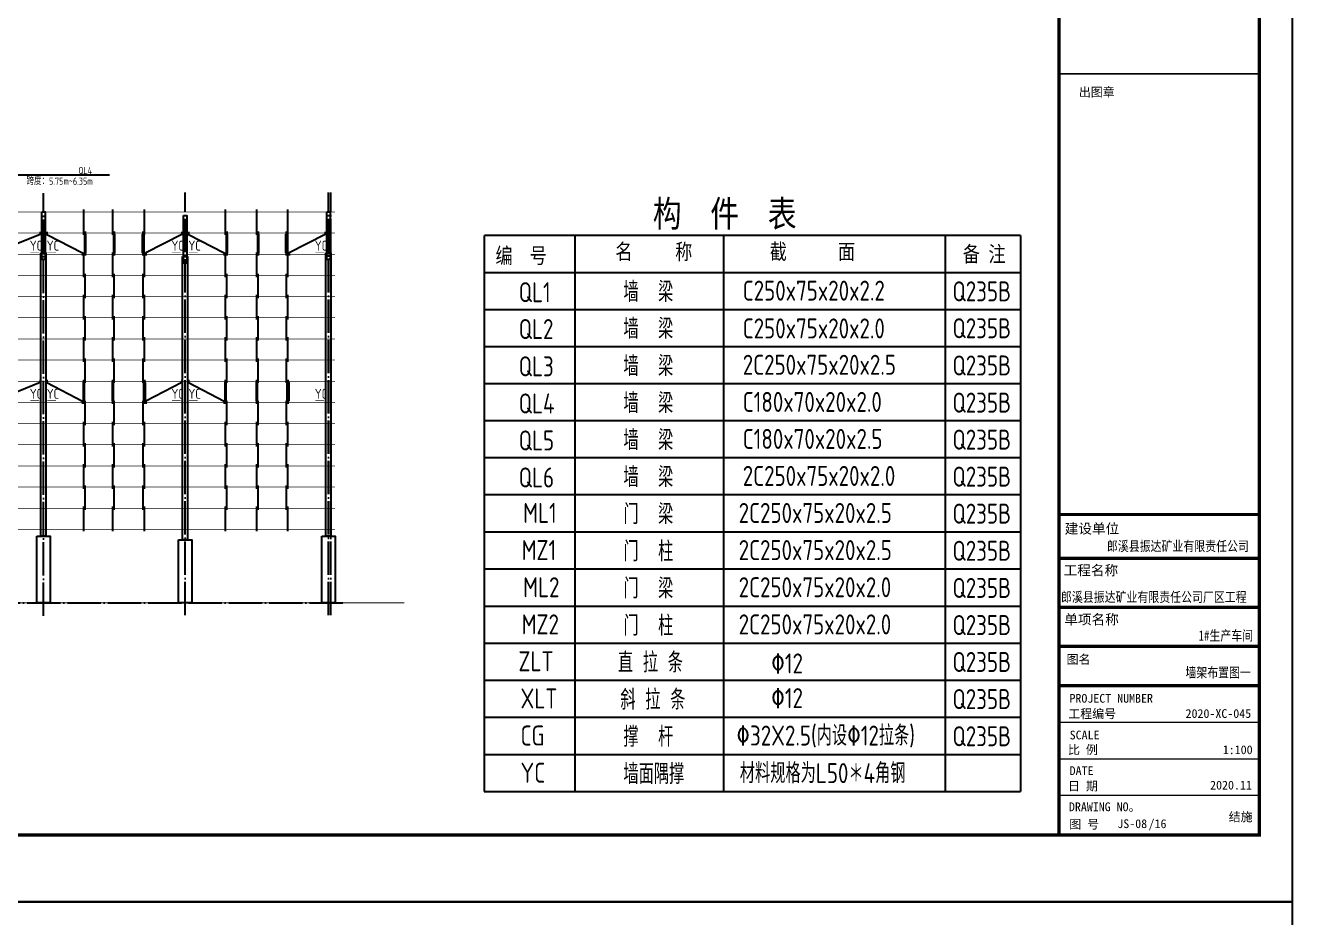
# Model space of a CAD drawing. Extents: x 69728788 to 150676229, y 15322671 to 43663798.
# Drawn here: x 75199754 to 75275784, y 20159153 to 20212688 of the extents above; entities that cross this region are included whole.
import ezdxf
from ezdxf.enums import TextEntityAlignment as Align

# ---------------------------------------------------------------- set-up
doc = ezdxf.new("R2010")
doc.units = 0
doc.header["$LTSCALE"] = 1000
doc.header["$MEASUREMENT"] = 0
doc.linetypes.add('DOTE', pattern=[2.42, 2, -0.2, 0.02, -0.2])
doc.layers.get('0').update_dxf_attribs({"linetype": 'CONTINUOUS'})
for name, color, linetype in [('AXIS', 3, 'CONTINUOUS'), ('B标注', 3, 'CONTINUOUS'), ('DOTE', 251, 'DOTE'), ('PUB_TEXT', 7, 'CONTINUOUS'), ('PUB_TITLE', 4, 'CONTINUOUS'), ('QL', 4, 'CONTINUOUS'), ('TEXT', 7, 'CONTINUOUS'), ('图框', 253, 'CONTINUOUS'), ('屋面隅撑', 1, 'CONTINUOUS'), ('檩条拉条', 253, 'CONTINUOUS'), ('钢柱', 3, 'CONTINUOUS')]:
    doc.layers.add(name, color=color, linetype=linetype)
doc.styles.add('-宋体', font='')
doc.styles.add('-黑体', font='simhei.ttf')
doc.styles.add('TSSD_Rein', font='atssdeng.shx', dxfattribs={"width": 0.7, "bigfont": 'atssdchn.shx'})
doc.styles.add('宋体', font='', dxfattribs={"width": 0.8})
doc.styles.add('黑体', font='simhei.ttf', dxfattribs={"width": 0.6, "height": 4.3})
doc.styles.get('-宋体').set_extended_font_data('SimSun')
doc.styles.get('宋体').set_extended_font_data('SimSun')

msp = doc.modelspace()

# ---------------------------------------------------------------- linework, layer by layer
at = {"const_width": 50}
msp.add_lwpolyline([(75123017.6, 20178046), (75222493.7, 20178046)], dxfattribs=at)
at = {"layer": 'B标注'}
msp.add_line((75198491.5, 20203725.7), (75204811.4, 20203725.7), dxfattribs=at)
at = {"layer": 'DOTE'}
for p, q in [((75200838.5, 20177257), (75200838.5, 20202622)), ((75209338.5, 20177296), (75209338.5, 20202661)), ((75217938.5, 20177296), (75217938.5, 20202661)), ((75218088.5, 20177296), (75218088.5, 20202661)), ((75124838.5, 20178046), (75218838.5, 20178046))]:
    msp.add_line(p, q, dxfattribs=at)
at = {"layer": 'PUB_TEXT'}
for p, q in [((75232748.9, 20166720.2), (75232748.9, 20200091.4)), ((75241659.8, 20166720.2), (75241659.8, 20200091.4)), ((75254951.9, 20166720.2), (75254951.9, 20200091.4)), ((75227284.7, 20197862.7), (75259466.1, 20197862.7)), ((75228944.8, 20197862.7), (75259466.1, 20197862.7)), ((75228944.8, 20197862.7), (75259466.1, 20197862.7)), ((75228944.8, 20197862.7), (75259466.1, 20197862.7)), ((75227284.7, 20195649.9), (75259466.1, 20195649.9)), ((75227284.7, 20193421.9), (75259466.1, 20193421.9)), ((75227284.7, 20191194), (75259466.1, 20191194)), ((75227284.7, 20188974), (75259466.1, 20188974)), ((75227284.7, 20186754), (75259466.1, 20186754)), ((75227284.7, 20184534), (75259466.1, 20184534)), ((75227284.7, 20182306), (75259466.1, 20182306)), ((75227284.7, 20182306), (75259466.1, 20182306)), ((75227284.7, 20182306), (75259466.1, 20182306)), ((75227284.7, 20182306), (75259466.1, 20182306)), ((75227284.7, 20182306), (75259466.1, 20182306)), ((75227284.7, 20182306), (75259466.1, 20182306)), ((75227284.7, 20180077.3), (75259466.1, 20180077.3)), ((75227284.7, 20180077.3), (75259466.1, 20180077.3)), ((75227284.7, 20177849.3), (75259466.1, 20177849.3)), ((75227284.7, 20177849.3), (75259466.1, 20177849.3)), ((75227284.7, 20177849.3), (75259466.1, 20177849.3)), ((75227284.7, 20177849.3), (75259466.1, 20177849.3)), ((75227284.7, 20177849.3), (75259466.1, 20177849.3)), ((75227284.7, 20177849.3), (75259466.1, 20177849.3)), ((75227284.7, 20175620.6), (75259466.1, 20175620.6)), ((75227284.7, 20175620.6), (75259466.1, 20175620.6)), ((75227284.7, 20173408.6), (75259466.1, 20173408.6)), ((75227284.7, 20173408.6), (75259466.1, 20173408.6)), ((75227284.7, 20171179.8), (75259466.1, 20171179.8)), ((75227284.7, 20168951.1), (75259466.1, 20168951.1)), ((75227284.7, 20166720.2), (75259466.1, 20166720.2)), ((75227284.7, 20166720.2), (75259466.1, 20166720.2))]:
    msp.add_line(p, q, dxfattribs=at)
at = {"layer": 'PUB_TEXT', "const_width": 117.7}
for points in [[(75227284.7, 20166720.2), (75227284.7, 20200091.4)], [(75227284.7, 20200091.4), (75259466.1, 20200091.4)], [(75259466.1, 20166720.2), (75259466.1, 20200091.4)], [(75227284.7, 20166720.2), (75259466.1, 20166720.2)]]:
    msp.add_lwpolyline(points, dxfattribs=at)
at = {"layer": 'PUB_TITLE'}
for points in [[(75107584.3, 20160102.8), (75275784.3, 20160102.8), (75275784.3, 20278902.8), (75107584.3, 20278902.8)], [(75107584.3, 20041302.8), (75275784.3, 20041302.8), (75275784.3, 20160102.8), (75107584.3, 20160102.8)]]:
    msp.add_lwpolyline(points, close=True, dxfattribs=at)
at = {"layer": 'PUB_TITLE', "const_width": 200}
msp.add_lwpolyline([(75112584.3, 20164102.8), (75273784.3, 20164102.8), (75273784.3, 20278902.8), (75112584.3, 20278902.8)], close=True, dxfattribs=at)
at = {"layer": 'QL', "const_width": 40}
for points in [[(75125338.5, 20201496), (75218338.5, 20201496)], [(75125338.5, 20200226), (75218338.5, 20200226)], [(75125338.5, 20200226), (75218338.5, 20200226)], [(75125338.5, 20198956), (75218338.5, 20198956)], [(75125338.5, 20197686), (75218338.5, 20197686)], [(75125338.5, 20196416), (75218338.5, 20196416)], [(75125338.5, 20195146), (75218338.5, 20195146)], [(75125338.5, 20193876), (75218338.5, 20193876)], [(75125338.5, 20193876), (75218338.5, 20193876)], [(75125338.5, 20192606), (75218338.5, 20192606)], [(75125338.5, 20191336), (75218338.5, 20191336)], [(75125338.5, 20190066), (75218338.5, 20190066)], [(75125338.5, 20188796), (75218338.5, 20188796)], [(75125338.5, 20187526), (75218338.5, 20187526)], [(75125338.5, 20186256), (75218338.5, 20186256)], [(75125338.5, 20184986), (75218338.5, 20184986)], [(75125338.5, 20183716), (75218338.5, 20183716)], [(75193588.6, 20182446), (75218338.5, 20182446)]]:
    msp.add_lwpolyline(points, dxfattribs=at)
at = {"layer": '图框', "color": 4}
for points, const_width in [([(75273784.3, 20164102.8), (75261765.8, 20164102.8), (75261765.8, 20278902.8), (75273784.3, 20278902.8)], 197.2), ([(75261765.8, 20183341.1), (75273740.6, 20183341.1)], 199.2), ([(75261765.8, 20180707.1), (75273744.3, 20180707.1)], 199.2), ([(75261765.8, 20177772.7), (75273784.3, 20177772.7)], 199.2), ([(75261765.8, 20175431.2), (75273784.3, 20175431.2)], 199.2), ([(75261765.8, 20173062.1), (75273784.3, 20173062.1)], 199.2), ([(75261765.8, 20170864.4), (75273784.3, 20170864.4)], 80.7), ([(75261765.8, 20168670.5), (75273784.3, 20168670.5)], 80.7), ([(75261765.8, 20166493.2), (75273784.3, 20166493.2)], 80.7)]:
    msp.add_lwpolyline(points, dxfattribs=dict(at, const_width=const_width))
at = {"layer": '图框', "color": 0, "const_width": 100}
msp.add_lwpolyline([(75261765.8, 20209776.9), (75273784.3, 20209776.9)], dxfattribs=at)
at = {"layer": '屋面隅撑', "const_width": 30}
for points in [[(75200573.5, 20199056), (75200051.1, 20199056)], [(75200573.5, 20199056), (75200051.1, 20199056)], [(75201590, 20199056), (75201067.6, 20199056)], [(75201590, 20199056), (75201067.6, 20199056)], [(75209073.5, 20199056), (75208551.1, 20199056)], [(75210090, 20199056), (75209567.6, 20199056)], [(75217673.5, 20199056), (75217151.1, 20199056)], [(75200573.5, 20190166), (75200051.1, 20190166)], [(75200573.5, 20190166), (75200051.1, 20190166)], [(75201590, 20190166), (75201067.6, 20190166)], [(75201590, 20190166), (75201067.6, 20190166)], [(75209073.5, 20190166), (75208551.1, 20190166)], [(75210090, 20190166), (75209567.6, 20190166)], [(75217673.5, 20190166), (75217151.1, 20190166)]]:
    msp.add_lwpolyline(points, dxfattribs=at)
at = {"layer": '檩条拉条'}
for p, q in [((75203268.5, 20200126), (75203268.5, 20201635.7)), ((75205008.5, 20200126), (75205008.5, 20201635.7)), ((75206908.5, 20200126), (75206908.5, 20201635.7)), ((75211768.5, 20200126), (75211768.5, 20201635.7)), ((75213638.5, 20200126), (75213638.5, 20201635.7)), ((75215508.5, 20200126), (75215508.5, 20201635.7)), ((75203348.5, 20200319.2), (75203348.5, 20198876.1)), ((75203348.5, 20198876.1), (75203348.5, 20200319.2)), ((75205088.5, 20200319.2), (75205088.5, 20198876.1)), ((75205088.5, 20198876.1), (75205088.5, 20200319.2)), ((75206828.5, 20200319.2), (75206828.5, 20198876.1)), ((75206828.5, 20198876.1), (75206828.5, 20200319.2)), ((75211848.5, 20200319.2), (75211848.5, 20198876.1)), ((75211848.5, 20198876.1), (75211848.5, 20200319.2)), ((75213718.5, 20200319.2), (75213718.5, 20198876.1)), ((75213718.5, 20198876.1), (75213718.5, 20200319.2)), ((75215428.5, 20200319.2), (75215428.5, 20198876.1)), ((75215428.5, 20198876.1), (75215428.5, 20200319.2)), ((75203268.5, 20197586), (75203268.5, 20199055.7)), ((75205008.5, 20197586), (75205008.5, 20199055.7)), ((75206908.5, 20197586), (75206908.5, 20199055.7)), ((75211768.5, 20197586), (75211768.5, 20199055.7)), ((75213638.5, 20197586), (75213638.5, 20199055.7)), ((75215508.5, 20197586), (75215508.5, 20199055.7)), ((75203348.5, 20196316), (75203348.5, 20197785.7)), ((75205088.5, 20196316), (75205088.5, 20197785.7)), ((75206828.5, 20196316), (75206828.5, 20197785.7)), ((75211848.5, 20196316), (75211848.5, 20197785.7)), ((75213718.5, 20196316), (75213718.5, 20197785.7)), ((75215428.5, 20196316), (75215428.5, 20197785.7)), ((75203268.5, 20195046), (75203268.5, 20196515.7)), ((75205008.5, 20195046), (75205008.5, 20196515.7)), ((75206908.5, 20195046), (75206908.5, 20196515.7)), ((75211768.5, 20195046), (75211768.5, 20196515.7)), ((75213638.5, 20195046), (75213638.5, 20196515.7)), ((75215508.5, 20195046), (75215508.5, 20196515.7)), ((75203348.5, 20193776), (75203348.5, 20195245.7)), ((75205088.5, 20193776), (75205088.5, 20195245.7)), ((75206828.5, 20193776), (75206828.5, 20195245.7)), ((75211848.5, 20193776), (75211848.5, 20195245.7)), ((75213718.5, 20193776), (75213718.5, 20195245.7)), ((75215428.5, 20193776), (75215428.5, 20195245.7)), ((75203268.5, 20192506), (75203268.5, 20193975.7)), ((75205008.5, 20192506), (75205008.5, 20193975.7)), ((75206908.5, 20192506), (75206908.5, 20193975.7)), ((75211768.5, 20192506), (75211768.5, 20193975.7)), ((75213638.5, 20192506), (75213638.5, 20193975.7)), ((75215508.5, 20192506), (75215508.5, 20193975.7)), ((75203348.5, 20191236), (75203348.5, 20192705.7)), ((75205088.5, 20191236), (75205088.5, 20192705.7)), ((75206828.5, 20191236), (75206828.5, 20192705.7)), ((75211848.5, 20191236), (75211848.5, 20192705.7)), ((75213718.5, 20191236), (75213718.5, 20192705.7)), ((75215428.5, 20191236), (75215428.5, 20192705.7)), ((75203268.5, 20191429.2), (75203268.5, 20189986.1)), ((75203268.5, 20189986.1), (75203268.5, 20191429.2)), ((75205008.5, 20191429.2), (75205008.5, 20189986.1)), ((75205008.5, 20189986.1), (75205008.5, 20191429.2)), ((75206908.5, 20191429.2), (75206908.5, 20189986.1)), ((75206908.5, 20189986.1), (75206908.5, 20191429.2)), ((75211768.5, 20191429.2), (75211768.5, 20189986.1)), ((75211768.5, 20189986.1), (75211768.5, 20191429.2)), ((75213638.5, 20191429.2), (75213638.5, 20189986.1)), ((75213638.5, 20189986.1), (75213638.5, 20191429.2)), ((75215508.5, 20191429.2), (75215508.5, 20189986.1)), ((75215508.5, 20189986.1), (75215508.5, 20191429.2)), ((75203348.5, 20188696), (75203348.5, 20190165.7)), ((75205088.5, 20188696), (75205088.5, 20190165.7)), ((75206828.5, 20188696), (75206828.5, 20190165.7)), ((75211848.5, 20188696), (75211848.5, 20190165.7)), ((75213718.5, 20188696), (75213718.5, 20190165.7)), ((75215428.5, 20188696), (75215428.5, 20190165.7)), ((75203268.5, 20187426), (75203268.5, 20188895.7)), ((75205008.5, 20187426), (75205008.5, 20188895.7)), ((75206908.5, 20187426), (75206908.5, 20188895.7)), ((75211768.5, 20187426), (75211768.5, 20188895.7)), ((75213638.5, 20187426), (75213638.5, 20188895.7)), ((75215508.5, 20187426), (75215508.5, 20188895.7)), ((75203348.5, 20186156), (75203348.5, 20187625.7)), ((75205088.5, 20186156), (75205088.5, 20187625.7)), ((75206828.5, 20186156), (75206828.5, 20187625.7)), ((75211848.5, 20186156), (75211848.5, 20187625.7)), ((75213718.5, 20186156), (75213718.5, 20187625.7)), ((75215428.5, 20186156), (75215428.5, 20187625.7)), ((75203268.5, 20184886), (75203268.5, 20186355.7)), ((75205008.5, 20184886), (75205008.5, 20186355.7)), ((75206908.5, 20184886), (75206908.5, 20186355.7)), ((75211768.5, 20184886), (75211768.5, 20186355.7)), ((75213638.5, 20184886), (75213638.5, 20186355.7)), ((75215508.5, 20184886), (75215508.5, 20186355.7)), ((75203348.5, 20183616), (75203348.5, 20185085.7)), ((75205088.5, 20183616), (75205088.5, 20185085.7)), ((75206828.5, 20183616), (75206828.5, 20185085.7)), ((75211848.5, 20183616), (75211848.5, 20185085.7)), ((75213718.5, 20183616), (75213718.5, 20185085.7)), ((75215428.5, 20183616), (75215428.5, 20185085.7)), ((75203268.5, 20182346), (75203268.5, 20183815.7)), ((75205008.5, 20182346), (75205008.5, 20183815.7)), ((75206908.5, 20182346), (75206908.5, 20183815.7)), ((75211768.5, 20182346), (75211768.5, 20183815.7)), ((75213638.5, 20182346), (75213638.5, 20183815.7)), ((75215508.5, 20182346), (75215508.5, 20183815.7))]:
    msp.add_line(p, q, dxfattribs=at)
for points in [[(75200638.5, 20200306.1), (75200638.5, 20200146.1), (75197878.5, 20199036.1), (75197878.5, 20198876.1)], [(75201038.5, 20200306.1), (75201038.5, 20200146.1), (75203188.5, 20199036.1), (75203188.5, 20198876.1)], [(75209138.5, 20200306.1), (75209138.5, 20200146.1), (75206988.5, 20199036.1), (75206988.5, 20198876.1)], [(75209538.5, 20200306.1), (75209538.5, 20200146.1), (75211688.5, 20199036.1), (75211688.5, 20198876.1)], [(75217738.5, 20200306.1), (75217738.5, 20200146.1), (75215588.5, 20199036.1), (75215588.5, 20198876.1)], [(75200638.5, 20191416.1), (75200638.5, 20191256.1), (75197878.5, 20190146.1), (75197878.5, 20189986.1)], [(75201038.5, 20191416.1), (75201038.5, 20191256.1), (75203188.5, 20190146.1), (75203188.5, 20189986.1)], [(75209138.5, 20191416.1), (75209138.5, 20191256.1), (75206988.5, 20190146.1), (75206988.5, 20189986.1)], [(75209538.5, 20191416.1), (75209538.5, 20191256.1), (75211688.5, 20190146.1), (75211688.5, 20189986.1)]]:
    msp.add_lwpolyline(points, dxfattribs=at)
for points in [[(75203391.8, 20200159.2), (75203305.3, 20200159.2), (75203305.3, 20199049.2), (75203391.8, 20199049.2)], [(75205131.8, 20200159.2), (75205045.3, 20200159.2), (75205045.3, 20199049.2), (75205131.8, 20199049.2)], [(75206785.3, 20200159.2), (75206871.8, 20200159.2), (75206871.8, 20199049.2), (75206785.3, 20199049.2)], [(75211891.8, 20200159.2), (75211805.3, 20200159.2), (75211805.3, 20199049.2), (75211891.8, 20199049.2)], [(75213761.8, 20200159.2), (75213675.3, 20200159.2), (75213675.3, 20199049.2), (75213761.8, 20199049.2)], [(75215385.3, 20200159.2), (75215471.8, 20200159.2), (75215471.8, 20199049.2), (75215385.3, 20199049.2)], [(75203311.8, 20191269.2), (75203225.3, 20191269.2), (75203225.3, 20190159.2), (75203311.8, 20190159.2)], [(75205051.8, 20191269.2), (75204965.3, 20191269.2), (75204965.3, 20190159.2), (75205051.8, 20190159.2)], [(75206865.3, 20191269.2), (75206951.8, 20191269.2), (75206951.8, 20190159.2), (75206865.3, 20190159.2)], [(75211811.8, 20191269.2), (75211725.3, 20191269.2), (75211725.3, 20190159.2), (75211811.8, 20190159.2)], [(75213681.8, 20191269.2), (75213595.3, 20191269.2), (75213595.3, 20190159.2), (75213681.8, 20190159.2)], [(75215465.3, 20191269.2), (75215551.8, 20191269.2), (75215551.8, 20190159.2), (75215465.3, 20190159.2)]]:
    msp.add_lwpolyline(points, close=True, dxfattribs=at)
at = {"layer": '钢柱'}
for points in [[(75200738.5, 20201496), (75200938.5, 20201496), (75200938.5, 20198646), (75200738.5, 20198646)], [(75209238.5, 20201274.3), (75209438.5, 20201274.3), (75209438.5, 20198424.3), (75209238.5, 20198424.3)], [(75217838.5, 20201496), (75218038.5, 20201496), (75218038.5, 20198646), (75217838.5, 20198646)], [(75200688.5, 20199046), (75200988.5, 20199046), (75200988.5, 20182046), (75200688.5, 20182046)], [(75217788.5, 20199046), (75218088.5, 20199046), (75218088.5, 20182046), (75217788.5, 20182046)], [(75209188.5, 20198824.3), (75209488.5, 20198824.3), (75209488.5, 20181824.3), (75209188.5, 20181824.3)], [(75200438.5, 20182046), (75201238.5, 20182046), (75201238.5, 20178046), (75200438.5, 20178046)], [(75208938.5, 20181824.3), (75209738.5, 20181824.3), (75209738.5, 20178046), (75208938.5, 20178046)], [(75217538.5, 20182046), (75218338.5, 20182046), (75218338.5, 20178046), (75217538.5, 20178046)]]:
    msp.add_lwpolyline(points, close=True, dxfattribs=at)

# ---------------------------------------------------------------- texts
at = {"layer": 'AXIS', "style": 'TSSD_Rein', "width": 0.8}
for s, p in [('跨度：5.75m~6.35m', (75199824.6, 20203122)), ('QL4', (75202933, 20203767.4))]:
    msp.add_text(s, height=432, dxfattribs=at).set_placement(p)
at = {"layer": 'PUB_TEXT', "width": 0.8}
for s, height, style, p in [('构  件  表', 1582.48, '-宋体', (75237397, 20200599.1)), ('名     称', 941.95, '-宋体', (75235148.3, 20198643.2)), ('截      面', 941.95, '-宋体', (75244406.1, 20198643.2)), ('编  号', 941.95, '-宋体', (75227958, 20198400.7)), ('墙  梁', 1199.97, 'TSSD_Rein', (75235635.5, 20196098.4)), ('QL1', 1199.97, 'TSSD_Rein', (75229352, 20196079.6)), ('C250x75x20x2.2', 1199.97, 'TSSD_Rein', (75242792.3, 20196171.8)), ('墙  梁', 1199.97, 'TSSD_Rein', (75235635.5, 20193885.5)), ('QL2', 1199.97, 'TSSD_Rein', (75229352, 20193866.8)), ('C250x75x20x2.0', 1199.97, 'TSSD_Rein', (75242792.3, 20193905.5)), ('墙  梁', 1199.97, 'TSSD_Rein', (75235635.5, 20191650.4)), ('2C250x75x20x2.5', 1199.97, 'TSSD_Rein', (75242792.3, 20191723.9)), ('QL3', 1199.97, 'TSSD_Rein', (75229352, 20191631.7)), ('QL4', 1199.97, 'TSSD_Rein', (75229352, 20189403.8)), ('墙  梁', 1199.97, 'TSSD_Rein', (75235635.5, 20189422.5)), ('C180x70x20x2.0', 1199.97, 'TSSD_Rein', (75242792.3, 20189495.9)), ('QL5', 1199.97, 'TSSD_Rein', (75229352, 20187183.8)), ('墙  梁', 1199.97, 'TSSD_Rein', (75235635.5, 20187202.5)), ('C180x70x20x2.5', 1199.97, 'TSSD_Rein', (75242792.3, 20187275.9)), ('QL6', 1199.97, 'TSSD_Rein', (75229352, 20184963.8)), ('墙  梁', 1199.97, 'TSSD_Rein', (75235635.5, 20184982.5)), ('2C250x75x20x2.0', 1199.97, 'TSSD_Rein', (75242792.3, 20185055.9)), ('ML1', 1199.97, 'TSSD_Rein', (75229619.4, 20182834.3)), ('门  梁', 1199.97, 'TSSD_Rein', (75235635.5, 20182760.9)), ('2C250x75x20x2.5', 1199.965, 'TSSD_Rein', (75242548.5, 20182834.4)), ('MZ1', 1199.97, 'TSSD_Rein', (75229525.3, 20180605.6)), ('门  柱', 1199.97, 'TSSD_Rein', (75235635.5, 20180532.2)), ('2C250x75x20x2.5', 1199.965, 'TSSD_Rein', (75242548.5, 20180605.6)), ('ML2', 1199.97, 'TSSD_Rein', (75229619.4, 20178377.7)), ('门  梁', 1199.97, 'TSSD_Rein', (75235635.5, 20178304.2)), ('2C250x75x20x2.0', 1199.965, 'TSSD_Rein', (75242548.5, 20178377.7)), ('MZ2', 1199.97, 'TSSD_Rein', (75229525.3, 20176148.9)), ('门  柱', 1199.97, 'TSSD_Rein', (75235635.5, 20176075.5)), ('2C250x75x20x2.0', 1199.965, 'TSSD_Rein', (75242548.5, 20176149)), ('ZLT ', 1199.97, 'TSSD_Rein', (75229336, 20173934.7)), ('直 拉 条', 1199.97, 'TSSD_Rein', (75235304.8, 20173861.3)), ('%%13012', 1199.97, 'TSSD_Rein', (75244499.9, 20173807.1)), ('XLT ', 1199.97, 'TSSD_Rein', (75229462.3, 20171706)), ('斜 拉 条', 1199.97, 'TSSD_Rein', (75235451.8, 20171632.5)), ('%%13012', 1199.97, 'TSSD_Rein', (75244499.9, 20171724.3)), ('%%13032X2.5(内设%%13012拉条)', 1199.97, 'TSSD_Rein', (75242406.4, 20169478)), ('CG ', 1199.97, 'TSSD_Rein', (75229462.3, 20169478)), ('撑  杆', 1199.97, 'TSSD_Rein', (75235635.5, 20169404.6)), ('材料规格为L50＊4角钢', 1199.97, 'TSSD_Rein', (75242619.7, 20167222.6)), ('YC', 1199.97, 'TSSD_Rein', (75229462.3, 20167249.3)), ('墙面隅撑', 1199.97, 'TSSD_Rein', (75235635.5, 20167175.9))]:
    msp.add_text(s, height=height, dxfattribs=dict(at, style=style)).set_placement(p)
for s, height, style, p in [('备 注', 941.95, '-宋体', (75257281, 20198971.3)), ('Q235B', 1199.97, 'TSSD_Rein', (75257132.9, 20196728.8)), ('Q235B', 1199.97, 'TSSD_Rein', (75257132.9, 20194515.9)), ('Q235B', 1199.97, 'TSSD_Rein', (75257132.9, 20192280.8)), ('Q235B', 1199.97, 'TSSD_Rein', (75257132.9, 20190052.9)), ('Q235B', 1199.97, 'TSSD_Rein', (75257132.9, 20187832.9)), ('Q235B', 1199.97, 'TSSD_Rein', (75257132.9, 20185612.9)), ('Q235B', 1199.97, 'TSSD_Rein', (75257132.9, 20183392.1)), ('Q235B', 1199.97, 'TSSD_Rein', (75257132.9, 20181164.1)), ('Q235B', 1199.97, 'TSSD_Rein', (75257132.9, 20178935.4)), ('Q235B', 1199.97, 'TSSD_Rein', (75257132.9, 20176707.5)), ('Q235B', 1199.97, 'TSSD_Rein', (75257132.9, 20174493.9)), ('Q235B', 1199.97, 'TSSD_Rein', (75257132.9, 20172266.7)), ('Q235B', 1199.97, 'TSSD_Rein', (75257132.9, 20170037.9))]:
    msp.add_text(s, height=height, dxfattribs=dict(at, style=style)).set_placement(p, align=Align.MIDDLE_CENTER)
at = {"layer": 'TEXT', "color": 3, "style": '-黑体', "width": 0.8}
for s, p in [('郎溪县振达矿业有限责任公司', (75264642.2, 20181144.8)), ('郎溪县振达矿业有限责任公司厂区工程', (75261885.6, 20178089.9)), ('1#生产车间', (75270138.3, 20175778.5)), ('墙架布置图一', (75269350.3, 20173564.2, -27.6))]:
    msp.add_text(s, height=600.3, dxfattribs=at).set_placement(p)
at = {"layer": '图框', "color": 4}
for s, height, style, p in [('出图章', 525.89, '黑体', (75262956.1, 20208416)), ('建设单位', 600, '黑体', (75262109.1, 20182195.7)), ('工程名称', 600, '黑体', (75262042.6, 20179692.6)), ('单项名称', 600, '黑体', (75262082.6, 20176745.3)), ('图名', 525.89, '黑体', (75262221.1, 20174381.1)), ('工程编号', 525.89, '黑体', (75262324, 20171118.5)), ('2020-XC-045', 525.888, '宋体', (75269360.7, 20171136.7)), ('SCALE', 525.89, '黑体', (75262407.8, 20169847.4)), ('比 例', 525.89, '黑体', (75262306.3, 20168961.5)), ('1:100', 525.89, '宋体', (75271593.7, 20168963.6)), ('DATE', 525.89, '黑体', (75262405.1, 20167710.2)), ('日 期', 525.89, '黑体', (75262306.3, 20166784.2)), ('2020.11', 525.89, '宋体', (75270832.5, 20166840.6)), ('DRAWING NO。', 525.888, '黑体', (75262363.6, 20165540.8)), ('图 号', 525.89, '黑体', (75262381, 20164490.7))]:
    msp.add_text(s, height=height, dxfattribs=dict(at, style=style)).set_placement(p)
at = {"layer": '图框', "color": 0, "style": '黑体'}
msp.add_text('PROJECT NUMBER', height=525.888, dxfattribs=at).set_placement((75262395, 20172048.1))
at = {"layer": '图框', "color": 3, "style": '宋体'}
for s, p in [('结施', (75271948.2, 20164935.7)), ('JS-08', (75265265.4, 20164527.4)), ('/16', (75267140.9, 20164527.4))]:
    msp.add_text(s, height=525.89, dxfattribs=at).set_placement(p)
at = {"layer": '屋面隅撑', "color": 3, "style": 'TSSD_Rein', "width": 0.8}
for p in [(75200021.4, 20199172), (75200021.4, 20199172), (75201037.9, 20199172), (75201037.9, 20199172), (75208521.4, 20199172), (75209537.9, 20199172), (75217121.4, 20199172), (75200021.4, 20190282), (75200021.4, 20190282), (75201037.9, 20190282), (75201037.9, 20190282), (75208521.4, 20190282), (75209537.9, 20190282), (75217121.4, 20190282)]:
    msp.add_text('YC', height=600, dxfattribs=at).set_placement(p)

doc.saveas('drawing.dxf')
